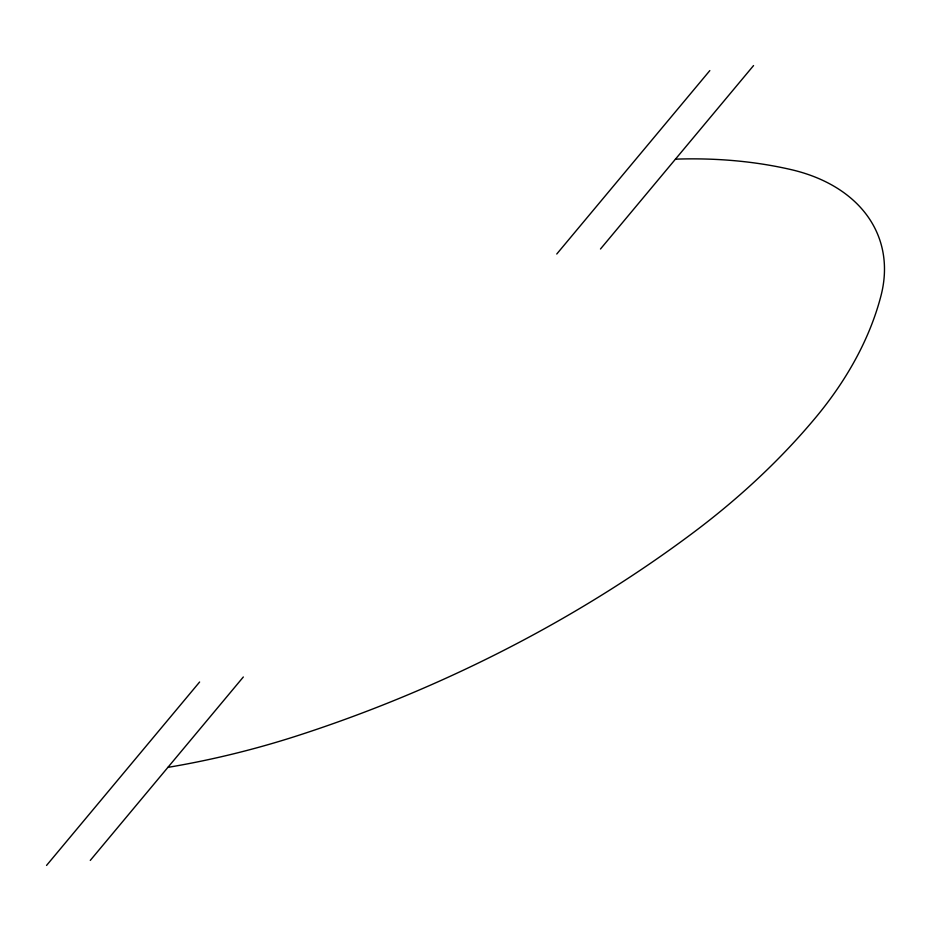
<?xml version="1.0" encoding="UTF-8"?>
<svg xmlns="http://www.w3.org/2000/svg" width="931" height="931" viewBox="0 0 931 931"><rect width="100%" height="100%" fill="white"/><g stroke="black" fill="none" stroke-linecap="round" stroke-linejoin="round"><path stroke-width="1.4" d="M46.55 865.423L199.618 682.004M556.761 254.012L709.829 70.593M90.272 860.407L243.328 676.988M600.483 248.996L753.551 65.577M167.906 767.377A634.907 430.576 -19.9 0 0 299.829 734.943A959.174 650.478 -19.9 0 0 692.955 532.881A634.907 430.576 -19.9 0 0 815.393 417.879A405.392 274.924 -19.9 0 0 880.959 295.849A192.24 130.375 -19.9 0 0 790.989 169.582A405.392 274.924 -19.9 0 0 675.464 159.154"/></g></svg>
